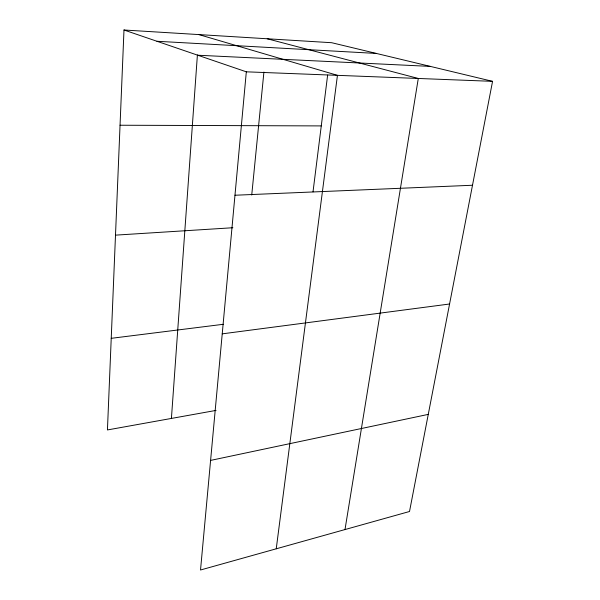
<?xml version="1.0" encoding="UTF-8"?>
<svg xmlns="http://www.w3.org/2000/svg" width="600" height="600" viewBox="0 0 600 600"><rect width="100%" height="100%" fill="white"/><g stroke="black" fill="none" stroke-linecap="round" stroke-linejoin="round"><path stroke-width="0.9" d="M123.99 30L246.322 71.82L200.52 570L409.515 511.5L492.562 81.338L331.688 42.713L123.99 30L107.438 429.945L216.06 410.4M171.413 418.433L197.4 54.99M251.73 195.03L263.918 72.06M313.013 191.858L327.638 75.06M276.24 548.805L337.447 75.338L198.862 34.582M345 529.56L418.29 78.465L267.218 38.767M210.593 460.403L428.265 414.382M222.233 333.847L449.572 304.005M111.233 338.325L223.298 324.293M115.5 235.14L232.875 227.73M234.975 195.24L472.5 185.25M120.045 125.235L321.27 125.91M246.322 71.82L492.562 81.338M197.798 55.23L430.335 66.398M156.96 41.273L376.373 53.438"/></g></svg>
